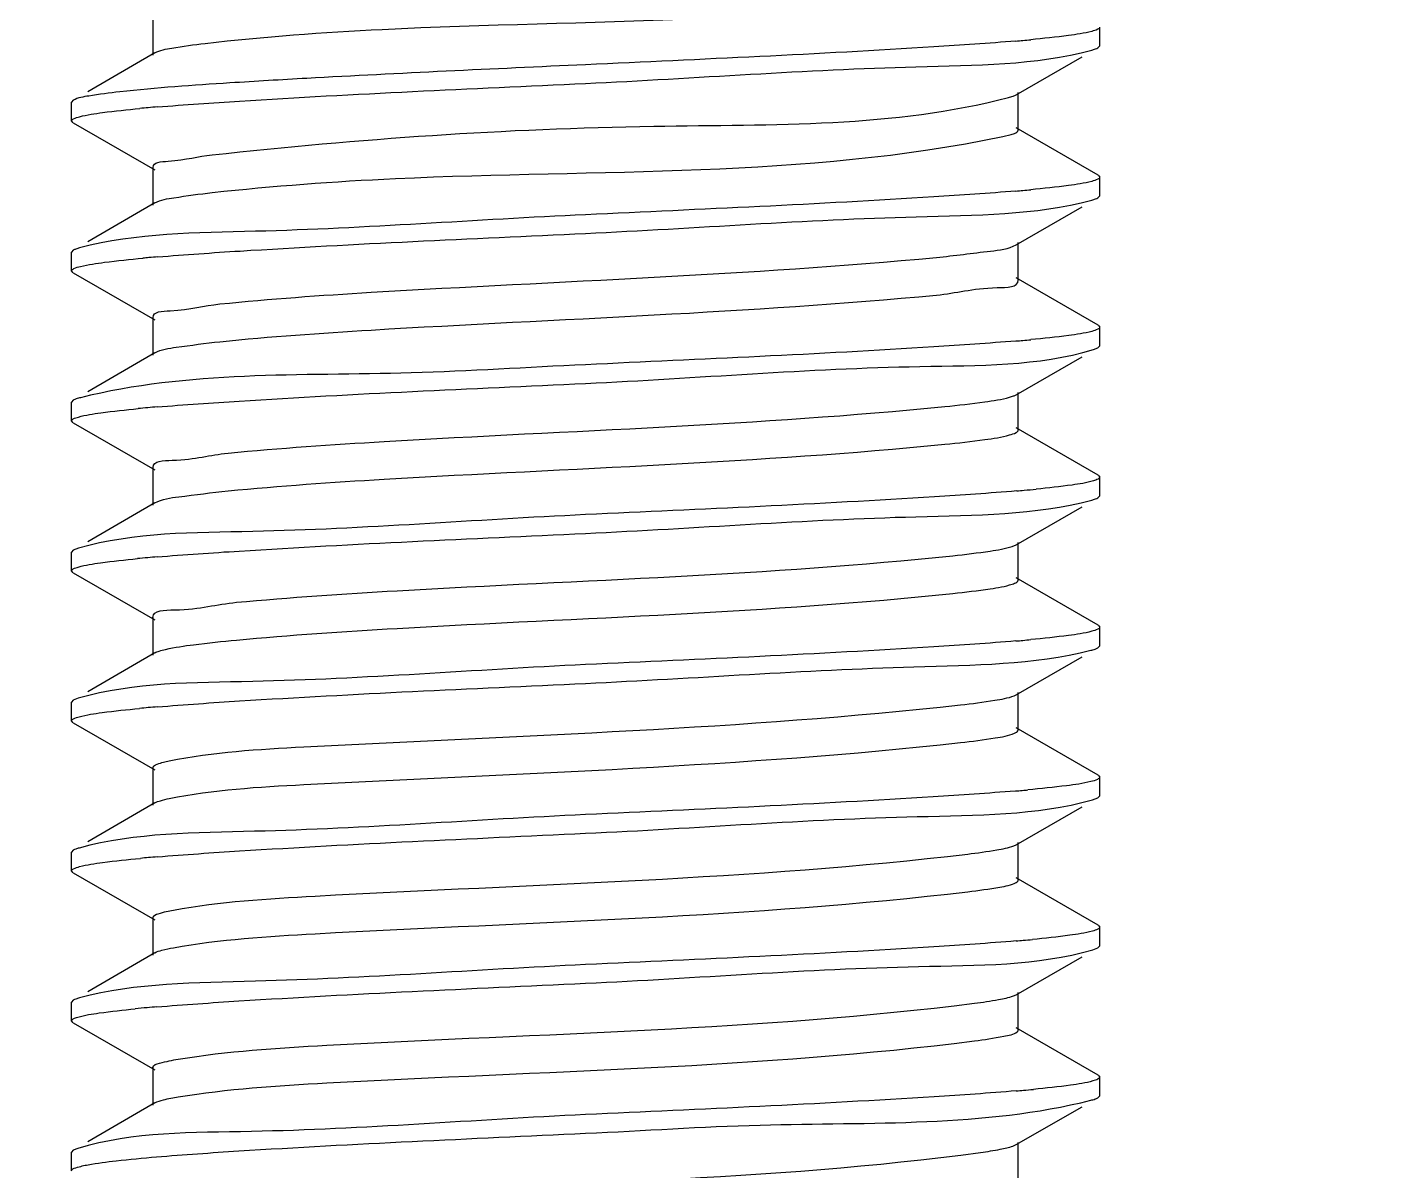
# Model space of a CAD drawing. Extents: x 1247970 to 1725648, y 860327 to 1277876.
# Drawn here: x 1322486.2 to 1322567, y 1199739.4 to 1199807.4 of the extents above; entities that cross this region are included whole.
import ezdxf

# ---------------------------------------------------------------- set-up
doc = ezdxf.new("R2010")
doc.units = 0
doc.header["$LTSCALE"] = 1000
doc.header["$MEASUREMENT"] = 0
doc.layers.get('0').update_dxf_attribs({"color": 254})
doc.layers.add('PUB_DIM', color=254, linetype='Continuous')
doc.layers.add('TK', color=4, linetype='Continuous')
doc.styles.get("Standard").update_dxf_attribs({"font": 'gbenor.shx', "bigfont": 'gbcbig.shx'})
doc.dimstyles.get("Standard").update_dxf_attribs({"dimtxt": 0.18, "dimasz": 0.18, "dimexe": 0.18, "dimexo": 0.0625, "dimgap": 0.09, "dimtad": 0, "dimtih": 1, "dimtoh": 1, "dimdec": 4, "dimzin": 0, "dimdsep": 46, "dimtxsty": 'Standard', "dimcen": 0.09, "dimadec": 0, "dimazin": 0, "dimtfac": 1, "dimtdec": 4, "dimtofl": 0, "dimtmove": 0, "dimatfit": 3, "dimfxl": 0, "dimtolj": 1, "dimtzin": 0, "dimarcsym": 0})

# ---------------------------------------------------------------- blocks, each defined once
blk = doc.blocks.new('A$C7BF01818')
at = {"linetype": 'Continuous'}
for p, q in [((1830.004, 6318.452), (1830.004, 6316.212)), ((1886.252, 6316.763), (1886.252, 6317.874)), ((1886.152, 6316.648), (1886.252, 6316.763)), ((1830.12, 6316.347), (1826.129, 6314.034)), ((1881.298, 6313.862), (1885.217, 6316.112)), ((1825.266, 6313.534), (1825.168, 6313.42)), ((1825.168, 6312.309), (1825.168, 6313.42)), ((1881.416, 6311.758), (1881.416, 6313.998)), ((1825.268, 6312.194), (1825.168, 6312.309)), ((1825.268, 6312.194), (1830.123, 6309.408)), ((1886.154, 6309.08), (1881.3, 6311.893)), ((1830.004, 6309.544), (1830.004, 6307.304)), ((1886.154, 6309.08), (1886.252, 6308.966)), ((1886.252, 6307.855), (1886.252, 6308.966)), ((1886.152, 6307.74), (1886.252, 6307.855)), ((1830.12, 6307.439), (1826.129, 6305.126)), ((1881.298, 6304.954), (1885.217, 6307.204)), ((1825.266, 6304.626), (1825.168, 6304.512)), ((1825.168, 6303.401), (1825.168, 6304.512)), ((1881.416, 6302.85), (1881.416, 6305.09)), ((1825.268, 6303.286), (1825.168, 6303.402)), ((1825.268, 6303.286), (1830.123, 6300.5)), ((1886.154, 6300.172), (1881.3, 6302.985)), ((1830.004, 6300.636), (1830.004, 6298.396)), ((1886.154, 6300.172), (1886.252, 6300.058)), ((1886.252, 6298.947), (1886.252, 6300.058)), ((1885.884, 6298.727), (1886.151, 6298.832)), ((1886.152, 6298.832), (1886.252, 6298.947)), ((1830.12, 6298.531), (1826.129, 6296.218)), ((1881.298, 6296.046), (1885.217, 6298.295)), ((1825.266, 6295.718), (1825.168, 6295.605)), ((1825.168, 6294.493), (1825.168, 6295.604)), ((1881.416, 6293.942), (1881.416, 6296.182)), ((1825.268, 6294.378), (1825.168, 6294.492)), ((1825.268, 6294.378), (1830.123, 6291.591)), ((1886.154, 6291.264), (1881.3, 6294.077)), ((1830.004, 6291.728), (1830.004, 6289.488)), ((1886.154, 6291.264), (1886.252, 6291.15)), ((1886.252, 6290.039), (1886.252, 6291.15)), ((1886.152, 6289.924), (1886.252, 6290.039)), ((1830.12, 6289.623), (1826.129, 6287.31)), ((1881.298, 6287.137), (1885.217, 6289.387)), ((1825.266, 6286.81), (1825.168, 6286.695)), ((1825.168, 6285.585), (1825.168, 6286.696)), ((1825.571, 6286.927), (1825.267, 6286.81)), ((1881.062, 6287.038), (1881.297, 6287.137)), ((1881.416, 6285.034), (1881.416, 6287.274)), ((1825.268, 6285.47), (1825.168, 6285.585)), ((1825.268, 6285.47), (1830.123, 6282.683)), ((1886.154, 6282.356), (1881.3, 6285.169)), ((1830.004, 6282.82), (1830.004, 6280.58)), ((1886.154, 6282.356), (1886.252, 6282.242)), ((1886.252, 6281.131), (1886.252, 6282.242)), ((1886.152, 6281.016), (1886.252, 6281.13)), ((1830.12, 6280.715), (1826.129, 6278.401)), ((1881.298, 6278.229), (1885.217, 6280.479)), ((1825.266, 6277.902), (1825.168, 6277.788)), ((1825.168, 6276.677), (1825.168, 6277.788)), ((1825.567, 6278.017), (1825.266, 6277.902)), ((1881.166, 6278.168), (1881.297, 6278.229)), ((1881.416, 6276.126), (1881.416, 6278.366)), ((1825.268, 6276.562), (1825.168, 6276.677)), ((1825.268, 6276.562), (1830.123, 6273.775)), ((1886.154, 6273.448), (1881.3, 6276.261)), ((1830.004, 6273.912), (1830.004, 6271.672)), ((1886.154, 6273.448), (1886.252, 6273.333)), ((1886.252, 6272.223), (1886.252, 6273.334)), ((1885.819, 6271.984), (1886.151, 6272.108)), ((1886.152, 6272.108), (1886.252, 6272.223)), ((1830.12, 6271.807), (1826.129, 6269.493)), ((1881.298, 6269.321), (1885.217, 6271.571)), ((1825.266, 6268.994), (1825.168, 6268.88)), ((1825.168, 6267.769), (1825.168, 6268.88)), ((1881.147, 6269.252), (1881.298, 6269.321)), ((1881.416, 6267.218), (1881.416, 6269.458)), ((1825.268, 6267.654), (1825.168, 6267.769)), ((1825.268, 6267.654), (1830.123, 6264.867)), ((1886.154, 6264.54), (1881.3, 6267.353)), ((1830.004, 6265.004), (1830.004, 6262.764)), ((1886.154, 6264.54), (1886.252, 6264.426)), ((1886.252, 6263.314), (1886.252, 6264.426)), ((1885.854, 6263.085), (1886.151, 6263.2)), ((1886.152, 6263.2), (1886.252, 6263.315)), ((1830.12, 6262.899), (1826.129, 6260.585)), ((1881.298, 6260.413), (1885.217, 6262.663)), ((1825.266, 6260.086), (1825.168, 6259.972)), ((1825.168, 6258.86), (1825.168, 6259.972)), ((1881.125, 6260.336), (1881.298, 6260.413)), ((1881.416, 6258.31), (1881.416, 6260.549)), ((1825.268, 6258.746), (1825.168, 6258.86)), ((1825.268, 6258.746), (1830.123, 6255.959)), ((1886.154, 6255.632), (1881.3, 6258.445)), ((1830.004, 6256.095), (1830.004, 6253.856)), ((1886.154, 6255.632), (1886.252, 6255.518)), ((1886.252, 6254.406), (1886.252, 6255.518)), ((1886.152, 6254.292), (1886.252, 6254.406)), ((1830.12, 6253.991), (1826.129, 6251.677)), ((1881.298, 6251.505), (1885.217, 6253.755)), ((1825.266, 6251.177), (1825.168, 6251.063)), ((1825.168, 6249.952), (1825.168, 6251.064)), ((1825.538, 6251.285), (1825.267, 6251.177)), ((1881.096, 6251.418), (1881.297, 6251.505)), ((1881.416, 6249.402), (1881.416, 6251.641))]:
    blk.add_line(p, q, dxfattribs=at)
for centre, radius, start, end in [((1871.021, 6438.032), 121.412, 274.84379, 275.0423), ((1872.553, 6420.69), 104.003, 275.04111, 275.29682), ((1838.796, 6210.285), 103.208, 95.04259, 95.32032), ((1840.608, 6189.758), 123.815, 94.78902, 95.04286), ((1871.024, 6429.091), 121.379, 274.84408, 275.04299), ((1872.567, 6411.635), 103.855, 275.04172, 275.30078), ((1839.153, 6197.407), 107.194, 95.02603, 95.21892), ((1840.697, 6179.804), 124.864, 94.77994, 95.02445), ((1871.026, 6420.159), 121.355, 274.84418, 275.04359), ((1872.58, 6402.579), 103.707, 275.04224, 275.30469), ((1838.566, 6195.001), 100.665, 95.05346, 95.38723), ((1840.535, 6172.784), 122.969, 94.79776, 95.05539), ((1871.195, 6409.312), 119.408, 274.86455, 275.07675), ((1873.209, 6386.768), 96.775, 275.06994, 275.497), ((1838.477, 6187.083), 99.672, 95.05705, 95.41251), ((1840.511, 6164.164), 122.681, 94.79883, 95.05964), ((1871.024, 6402.364), 121.377, 274.84408, 275.04314), ((1872.57, 6384.877), 103.821, 275.04185, 275.30177), ((1838.76, 6175.05), 102.809, 95.0444, 95.33003), ((1840.592, 6154.306), 123.633, 94.79111, 95.0449), ((1870.918, 6394.676), 122.601, 274.83112, 275.0241), ((1872.207, 6380), 107.868, 275.02461, 275.20096), ((1838.847, 6165.169), 103.786, 95.04051, 95.30428), ((1840.611, 6145.169), 123.863, 94.78942, 95.04046), ((1871.074, 6383.973), 120.799, 274.84981, 275.05329), ((1872.767, 6364.882), 101.634, 275.05063, 275.35999), ((1838.229, 6163.053), 96.966, 95.06771, 95.49298), ((1840.454, 6138.086), 122.031, 94.80616, 95.07284), ((1871.112, 6374.63), 120.363, 274.85461, 275.05961), ((1872.879, 6354.735), 100.39, 275.05608, 275.39311)]:
    blk.add_arc(centre, radius, start, end, dxfattribs=at)
for points, knots in [([(1833.098, 6316.915), (1836.596, 6317.321), (1852.309, 6318.446), (1868.219, 6318.01), (1880.249, 6320.237)], [0, 0, 0, 0, 0.223497, 1, 1, 1, 1]), ([(1885.784, 6317.626), (1885.332, 6317.506), (1884.118, 6317.331), (1882.905, 6317.201), (1882.154, 6317.132)], [0, 0, 0, 0, 0.382764, 1, 1, 1, 1]), ([(1886.251, 6317.874), (1886.251, 6317.818), (1886.06, 6317.698), (1885.904, 6317.658), (1885.784, 6317.626)], [0, 0, 0, 0, 0.31452, 1, 1, 1, 1]), ([(1830.12, 6316.347), (1830.42, 6316.521), (1831.45, 6316.683), (1832.436, 6316.838), (1833.098, 6316.915)], [0, 0, 0, 0, 0.342076, 1, 1, 1, 1]), ([(1881.273, 6317.053), (1879.647, 6316.916), (1871.132, 6316.337), (1862.605, 6315.967), (1855.71, 6315.647)], [0, 0, 0, 0, 0.191235, 1, 1, 1, 1]), ([(1855.71, 6314.536), (1862.254, 6314.84), (1872.213, 6315.626), (1882.405, 6315.614), (1885.786, 6316.515)], [0, 0, 0, 0, 0.651849, 1, 1, 1, 1]), ([(1885.786, 6316.515), (1885.858, 6316.534), (1885.983, 6316.571), (1886.104, 6316.621), (1886.151, 6316.648)], [0, 0, 0, 0, 0.580747, 1, 1, 1, 1]), ([(1855.71, 6315.647), (1850.188, 6315.391), (1843.142, 6315.071), (1836.101, 6314.662), (1834.578, 6314.564)], [0, 0, 0, 0, 0.783727, 1, 1, 1, 1]), ([(1828.036, 6314.04), (1827.417, 6313.972), (1826.502, 6313.832), (1825.542, 6313.693), (1825.267, 6313.534)], [0, 0, 0, 0, 0.662315, 1, 1, 1, 1]), ([(1830.271, 6313.14), (1831.897, 6313.277), (1840.371, 6313.849), (1848.856, 6314.218), (1855.71, 6314.536)], [0, 0, 0, 0, 0.192126, 1, 1, 1, 1]), ([(1833.527, 6310.295), (1842.237, 6311.246), (1857.942, 6312.345), (1874.011, 6311.917), (1880.831, 6313.695)], [0, 0, 0, 0, 0.554184, 1, 1, 1, 1]), ([(1880.831, 6313.695), (1880.924, 6313.719), (1881.083, 6313.765), (1881.237, 6313.827), (1881.296, 6313.862)], [0, 0, 0, 0, 0.583032, 1, 1, 1, 1]), ([(1825.169, 6312.309), (1825.169, 6312.366), (1825.364, 6312.487), (1825.521, 6312.527), (1825.643, 6312.559)], [0, 0, 0, 0, 0.313958, 1, 1, 1, 1]), ([(1825.643, 6312.559), (1826.09, 6312.678), (1827.288, 6312.85), (1828.486, 6312.979), (1829.226, 6313.048)], [0, 0, 0, 0, 0.383785, 1, 1, 1, 1]), ([(1880.496, 6311.378), (1880.729, 6311.426), (1881.005, 6311.49), (1881.414, 6311.658), (1881.415, 6311.758)], [0, 0, 0, 0, 0.704434, 1, 1, 1, 1]), ([(1833.527, 6308.055), (1837.144, 6308.45), (1852.787, 6309.603), (1868.691, 6308.923), (1880.496, 6311.378)], [0, 0, 0, 0, 0.231784, 1, 1, 1, 1]), ([(1830.005, 6309.544), (1830.003, 6309.868), (1831.808, 6309.939), (1832.649, 6310.199), (1833.527, 6310.295)], [0, 0, 0, 0, 0.268122, 1, 1, 1, 1]), ([(1885.786, 6308.718), (1885.334, 6308.598), (1884.122, 6308.424), (1882.911, 6308.294), (1882.161, 6308.224)], [0, 0, 0, 0, 0.382671, 1, 1, 1, 1]), ([(1886.251, 6308.966), (1886.251, 6308.91), (1886.061, 6308.79), (1885.905, 6308.75), (1885.786, 6308.718)], [0, 0, 0, 0, 0.314666, 1, 1, 1, 1]), ([(1830.121, 6307.439), (1830.458, 6307.636), (1831.642, 6307.799), (1832.766, 6307.972), (1833.527, 6308.055)], [0, 0, 0, 0, 0.337566, 1, 1, 1, 1]), ([(1881.274, 6308.145), (1879.648, 6308.008), (1871.132, 6307.429), (1862.605, 6307.059), (1855.71, 6306.739)], [0, 0, 0, 0, 0.191225, 1, 1, 1, 1]), ([(1855.71, 6305.628), (1862.256, 6305.932), (1872.216, 6306.72), (1882.41, 6306.704), (1885.789, 6307.608)], [0, 0, 0, 0, 0.652027, 1, 1, 1, 1]), ([(1885.789, 6307.608), (1885.861, 6307.627), (1885.985, 6307.664), (1886.104, 6307.713), (1886.151, 6307.74)], [0, 0, 0, 0, 0.58037, 1, 1, 1, 1]), ([(1855.71, 6306.739), (1849.172, 6306.436), (1839.213, 6305.655), (1829.027, 6305.658), (1825.643, 6304.763)], [0, 0, 0, 0, 0.651518, 1, 1, 1, 1]), ([(1830.293, 6304.234), (1831.919, 6304.37), (1840.386, 6304.942), (1848.864, 6305.31), (1855.71, 6305.628)], [0, 0, 0, 0, 0.192342, 1, 1, 1, 1]), ([(1825.643, 6304.763), (1825.568, 6304.743), (1825.44, 6304.705), (1825.315, 6304.654), (1825.267, 6304.626)], [0, 0, 0, 0, 0.58248, 1, 1, 1, 1]), ([(1876.558, 6304.204), (1877.629, 6304.305), (1879.184, 6304.531), (1880.84, 6304.691), (1881.296, 6304.954)], [0, 0, 0, 0, 0.671425, 1, 1, 1, 1]), ([(1825.17, 6303.402), (1825.17, 6303.464), (1825.392, 6303.589), (1825.564, 6303.632), (1825.699, 6303.666)], [0, 0, 0, 0, 0.309983, 1, 1, 1, 1]), ([(1825.699, 6303.666), (1826.166, 6303.783), (1827.404, 6303.957), (1828.642, 6304.087), (1829.402, 6304.156)], [0, 0, 0, 0, 0.38701, 1, 1, 1, 1]), ([(1833.983, 6301.435), (1836.97, 6301.744), (1851.163, 6302.708), (1865.389, 6303.151), (1876.558, 6304.204)], [0, 0, 0, 0, 0.211154, 1, 1, 1, 1]), ([(1876.558, 6301.964), (1877.766, 6302.078), (1878.896, 6302.463), (1881.413, 6302.41), (1881.415, 6302.85)], [0, 0, 0, 0, 0.733824, 1, 1, 1, 1]), ([(1833.983, 6299.196), (1836.97, 6299.504), (1851.163, 6300.468), (1865.389, 6300.911), (1876.558, 6301.964)], [0, 0, 0, 0, 0.211154, 1, 1, 1, 1]), ([(1830.006, 6300.636), (1830.005, 6300.999), (1832.053, 6301.031), (1832.992, 6301.333), (1833.983, 6301.435)], [0, 0, 0, 0, 0.267161, 1, 1, 1, 1]), ([(1885.789, 6299.811), (1885.338, 6299.69), (1884.128, 6299.516), (1882.917, 6299.386), (1882.168, 6299.317)], [0, 0, 0, 0, 0.382432, 1, 1, 1, 1]), ([(1886.251, 6300.058), (1886.251, 6300.002), (1886.062, 6299.883), (1885.907, 6299.843), (1885.789, 6299.811)], [0, 0, 0, 0, 0.314996, 1, 1, 1, 1]), ([(1830.121, 6298.531), (1830.498, 6298.751), (1831.844, 6298.915), (1833.116, 6299.106), (1833.983, 6299.196)], [0, 0, 0, 0, 0.333735, 1, 1, 1, 1]), ([(1881.274, 6299.237), (1879.648, 6299.099), (1871.132, 6298.521), (1862.605, 6298.151), (1855.71, 6297.831)], [0, 0, 0, 0, 0.191214, 1, 1, 1, 1]), ([(1855.71, 6296.72), (1862.331, 6297.027), (1872.297, 6297.895), (1882.575, 6297.734), (1885.884, 6298.727)], [0, 0, 0, 0, 0.65734, 1, 1, 1, 1]), ([(1855.71, 6297.831), (1852.257, 6297.671), (1842.284, 6296.994), (1832.071, 6297.464), (1825.699, 6295.869)], [0, 0, 0, 0, 0.344781, 1, 1, 1, 1]), ([(1830.25, 6295.322), (1831.876, 6295.459), (1840.357, 6296.033), (1848.85, 6296.401), (1855.71, 6296.72)], [0, 0, 0, 0, 0.191997, 1, 1, 1, 1]), ([(1825.699, 6295.869), (1825.612, 6295.847), (1825.465, 6295.806), (1825.322, 6295.75), (1825.267, 6295.718)], [0, 0, 0, 0, 0.588371, 1, 1, 1, 1]), ([(1877.059, 6295.344), (1877.851, 6295.423), (1879.136, 6295.569), (1880.421, 6295.764), (1880.903, 6295.898)], [0, 0, 0, 0, 0.6144, 1, 1, 1, 1]), ([(1880.903, 6295.898), (1880.981, 6295.92), (1881.115, 6295.961), (1881.245, 6296.016), (1881.297, 6296.046)], [0, 0, 0, 0, 0.576698, 1, 1, 1, 1]), ([(1825.17, 6294.492), (1825.169, 6294.543), (1825.329, 6294.656), (1825.468, 6294.694), (1825.571, 6294.723)], [0, 0, 0, 0, 0.32077, 1, 1, 1, 1]), ([(1825.571, 6294.723), (1826.005, 6294.848), (1827.191, 6295.021), (1828.375, 6295.152), (1829.115, 6295.222)], [0, 0, 0, 0, 0.377716, 1, 1, 1, 1]), ([(1834.464, 6292.576), (1837.548, 6292.878), (1851.747, 6293.832), (1865.983, 6294.247), (1877.059, 6295.344)], [0, 0, 0, 0, 0.217772, 1, 1, 1, 1]), ([(1880.903, 6293.658), (1881.034, 6293.695), (1881.209, 6293.741), (1881.415, 6293.878), (1881.415, 6293.942)], [0, 0, 0, 0, 0.681654, 1, 1, 1, 1]), ([(1834.464, 6290.336), (1837.548, 6290.638), (1851.747, 6291.592), (1865.983, 6292.008), (1877.059, 6293.104)], [0, 0, 0, 0, 0.217772, 1, 1, 1, 1]), ([(1877.059, 6293.104), (1877.851, 6293.183), (1879.136, 6293.329), (1880.421, 6293.525), (1880.903, 6293.658)], [0, 0, 0, 0, 0.6144, 1, 1, 1, 1]), ([(1830.006, 6291.728), (1830.006, 6292.133), (1832.311, 6292.12), (1833.354, 6292.467), (1834.464, 6292.576)], [0, 0, 0, 0, 0.266508, 1, 1, 1, 1]), ([(1885.884, 6290.93), (1885.471, 6290.806), (1884.331, 6290.636), (1883.193, 6290.507), (1882.479, 6290.438)], [0, 0, 0, 0, 0.375645, 1, 1, 1, 1]), ([(1886.251, 6291.15), (1886.251, 6291.103), (1886.108, 6290.995), (1885.979, 6290.958), (1885.884, 6290.93)], [0, 0, 0, 0, 0.325514, 1, 1, 1, 1]), ([(1830.122, 6289.623), (1830.541, 6289.867), (1832.058, 6290.029), (1833.485, 6290.24), (1834.464, 6290.336)], [0, 0, 0, 0, 0.330388, 1, 1, 1, 1]), ([(1881.321, 6290.333), (1879.695, 6290.195), (1871.164, 6289.614), (1862.621, 6289.244), (1855.71, 6288.923)], [0, 0, 0, 0, 0.190803, 1, 1, 1, 1]), ([(1885.784, 6289.79), (1885.857, 6289.81), (1885.982, 6289.847), (1886.104, 6289.897), (1886.151, 6289.924)], [0, 0, 0, 0, 0.580896, 1, 1, 1, 1]), ([(1855.71, 6287.812), (1862.253, 6288.115), (1872.212, 6288.901), (1882.403, 6288.89), (1885.784, 6289.79)], [0, 0, 0, 0, 0.651788, 1, 1, 1, 1]), ([(1855.71, 6288.923), (1849.118, 6288.617), (1839.153, 6287.782), (1828.909, 6287.884), (1825.571, 6286.927)], [0, 0, 0, 0, 0.655253, 1, 1, 1, 1]), ([(1830.248, 6286.414), (1831.874, 6286.551), (1840.356, 6287.125), (1848.849, 6287.493), (1855.71, 6287.812)], [0, 0, 0, 0, 0.191954, 1, 1, 1, 1]), ([(1877.534, 6286.484), (1878.276, 6286.562), (1879.455, 6286.707), (1880.639, 6286.897), (1881.062, 6287.038)], [0, 0, 0, 0, 0.625803, 1, 1, 1, 1]), ([(1825.168, 6285.585), (1825.168, 6285.635), (1825.326, 6285.746), (1825.464, 6285.784), (1825.567, 6285.814)], [0, 0, 0, 0, 0.322007, 1, 1, 1, 1]), ([(1825.567, 6285.814), (1825.996, 6285.937), (1827.17, 6286.11), (1828.343, 6286.24), (1829.075, 6286.31)], [0, 0, 0, 0, 0.37772, 1, 1, 1, 1]), ([(1834.969, 6283.716), (1838.146, 6284.012), (1852.335, 6284.957), (1866.566, 6285.339), (1877.534, 6286.484)], [0, 0, 0, 0, 0.224393, 1, 1, 1, 1]), ([(1881.062, 6284.798), (1881.154, 6284.829), (1881.284, 6284.871), (1881.415, 6284.985), (1881.415, 6285.034)], [0, 0, 0, 0, 0.66346, 1, 1, 1, 1]), ([(1834.969, 6281.476), (1838.146, 6281.773), (1852.335, 6282.717), (1866.566, 6283.1), (1877.534, 6284.245)], [0, 0, 0, 0, 0.224393, 1, 1, 1, 1]), ([(1877.534, 6284.245), (1878.276, 6284.322), (1879.455, 6284.468), (1880.639, 6284.657), (1881.062, 6284.798)], [0, 0, 0, 0, 0.625803, 1, 1, 1, 1]), ([(1830.004, 6282.82), (1830.006, 6283.27), (1832.583, 6283.204), (1833.735, 6283.6), (1834.969, 6283.716)], [0, 0, 0, 0, 0.266291, 1, 1, 1, 1]), ([(1885.784, 6281.994), (1885.333, 6281.873), (1884.122, 6281.7), (1882.912, 6281.57), (1882.163, 6281.5)], [0, 0, 0, 0, 0.382815, 1, 1, 1, 1]), ([(1886.251, 6282.242), (1886.251, 6282.185), (1886.06, 6282.066), (1885.904, 6282.025), (1885.784, 6281.994)], [0, 0, 0, 0, 0.314545, 1, 1, 1, 1]), ([(1830.121, 6280.715), (1830.198, 6280.76), (1830.407, 6280.837), (1830.621, 6280.893), (1830.75, 6280.922)], [0, 0, 0, 0, 0.403136, 1, 1, 1, 1]), ([(1830.75, 6280.922), (1831.299, 6281.049), (1832.707, 6281.248), (1834.118, 6281.396), (1834.969, 6281.476)], [0, 0, 0, 0, 0.397356, 1, 1, 1, 1]), ([(1881.274, 6281.421), (1879.648, 6281.283), (1871.132, 6280.705), (1862.605, 6280.335), (1855.71, 6280.015)], [0, 0, 0, 0, 0.191221, 1, 1, 1, 1]), ([(1885.726, 6280.867), (1885.811, 6280.889), (1885.956, 6280.929), (1886.097, 6280.985), (1886.151, 6281.016)], [0, 0, 0, 0, 0.58715, 1, 1, 1, 1]), ([(1855.71, 6278.904), (1862.211, 6279.205), (1872.161, 6279.955), (1882.311, 6280.009), (1885.726, 6280.867)], [0, 0, 0, 0, 0.648901, 1, 1, 1, 1]), ([(1855.71, 6280.015), (1849.114, 6279.709), (1839.148, 6278.871), (1828.9, 6278.977), (1825.567, 6278.017)], [0, 0, 0, 0, 0.655556, 1, 1, 1, 1]), ([(1830.266, 6277.508), (1831.892, 6277.644), (1840.368, 6278.217), (1848.855, 6278.585), (1855.71, 6278.904)], [0, 0, 0, 0, 0.192109, 1, 1, 1, 1]), ([(1877.985, 6277.625), (1878.664, 6277.7), (1879.727, 6277.842), (1880.8, 6278.023), (1881.166, 6278.168)], [0, 0, 0, 0, 0.634929, 1, 1, 1, 1]), ([(1825.169, 6276.677), (1825.169, 6276.732), (1825.351, 6276.849), (1825.502, 6276.889), (1825.617, 6276.92)], [0, 0, 0, 0, 0.316372, 1, 1, 1, 1]), ([(1825.617, 6276.92), (1826.063, 6277.041), (1827.264, 6277.215), (1828.465, 6277.345), (1829.21, 6277.414)], [0, 0, 0, 0, 0.3815, 1, 1, 1, 1]), ([(1830.974, 6274.302), (1833.599, 6274.835), (1849.346, 6275.75), (1865.031, 6276.193), (1877.985, 6277.625)], [0, 0, 0, 0, 0.170493, 1, 1, 1, 1]), ([(1881.192, 6275.939), (1881.251, 6275.963), (1881.342, 6276.001), (1881.415, 6276.09), (1881.415, 6276.126)], [0, 0, 0, 0, 0.638183, 1, 1, 1, 1]), ([(1830.974, 6272.063), (1833.599, 6272.595), (1849.346, 6273.51), (1865.031, 6273.954), (1877.985, 6275.385)], [0, 0, 0, 0, 0.170493, 1, 1, 1, 1]), ([(1877.985, 6275.385), (1878.675, 6275.461), (1879.745, 6275.607), (1880.831, 6275.787), (1881.192, 6275.939)], [0, 0, 0, 0, 0.639238, 1, 1, 1, 1]), ([(1830.005, 6273.912), (1830.006, 6274.016), (1830.441, 6274.186), (1830.728, 6274.253), (1830.974, 6274.302)], [0, 0, 0, 0, 0.293897, 1, 1, 1, 1]), ([(1885.726, 6273.07), (1885.254, 6272.952), (1884.004, 6272.776), (1882.754, 6272.646), (1881.985, 6272.576)], [0, 0, 0, 0, 0.386344, 1, 1, 1, 1]), ([(1886.251, 6273.333), (1886.25, 6273.271), (1886.031, 6273.147), (1885.86, 6273.104), (1885.726, 6273.07)], [0, 0, 0, 0, 0.310028, 1, 1, 1, 1]), ([(1830.122, 6271.807), (1830.222, 6271.865), (1830.508, 6271.96), (1830.796, 6272.027), (1830.974, 6272.063)], [0, 0, 0, 0, 0.39003, 1, 1, 1, 1]), ([(1881.243, 6272.51), (1879.617, 6272.373), (1871.112, 6271.796), (1862.595, 6271.427), (1855.71, 6271.107)], [0, 0, 0, 0, 0.191459, 1, 1, 1, 1]), ([(1855.71, 6269.996), (1862.279, 6270.3), (1872.243, 6271.111), (1882.461, 6271.054), (1885.819, 6271.984)], [0, 0, 0, 0, 0.653657, 1, 1, 1, 1]), ([(1855.71, 6271.107), (1849.154, 6270.803), (1839.192, 6270.004), (1828.987, 6270.039), (1825.617, 6269.123)], [0, 0, 0, 0, 0.652777, 1, 1, 1, 1]), ([(1830.27, 6268.6), (1831.896, 6268.736), (1840.371, 6269.309), (1848.856, 6269.677), (1855.71, 6269.996)], [0, 0, 0, 0, 0.192162, 1, 1, 1, 1]), ([(1825.617, 6269.123), (1825.548, 6269.104), (1825.428, 6269.068), (1825.313, 6269.02), (1825.267, 6268.994)], [0, 0, 0, 0, 0.579584, 1, 1, 1, 1]), ([(1878.409, 6268.765), (1878.987, 6268.833), (1879.903, 6268.96), (1880.824, 6269.129), (1881.147, 6269.252)], [0, 0, 0, 0, 0.626715, 1, 1, 1, 1]), ([(1825.17, 6267.769), (1825.17, 6267.825), (1825.361, 6267.945), (1825.517, 6267.985), (1825.637, 6268.017)], [0, 0, 0, 0, 0.314534, 1, 1, 1, 1]), ([(1825.637, 6268.017), (1826.087, 6268.137), (1827.296, 6268.311), (1828.505, 6268.441), (1829.253, 6268.51)], [0, 0, 0, 0, 0.382907, 1, 1, 1, 1]), ([(1831.226, 6265.442), (1834, 6265.945), (1849.78, 6266.921), (1865.548, 6267.253), (1878.409, 6268.765)], [0, 0, 0, 0, 0.178749, 1, 1, 1, 1]), ([(1881.293, 6267.079), (1881.327, 6267.098), (1881.381, 6267.131), (1881.416, 6267.193), (1881.415, 6267.218)], [0, 0, 0, 0, 0.603682, 1, 1, 1, 1]), ([(1831.226, 6263.203), (1834, 6263.705), (1849.78, 6264.681), (1865.548, 6265.014), (1878.409, 6266.525)], [0, 0, 0, 0, 0.178749, 1, 1, 1, 1]), ([(1878.409, 6266.525), (1879.047, 6266.6), (1880.004, 6266.75), (1880.999, 6266.913), (1881.293, 6267.079)], [0, 0, 0, 0, 0.65528, 1, 1, 1, 1]), ([(1830.005, 6265.004), (1830.006, 6265.13), (1830.572, 6265.306), (1830.918, 6265.387), (1831.226, 6265.442)], [0, 0, 0, 0, 0.287131, 1, 1, 1, 1]), ([(1885.819, 6264.187), (1885.38, 6264.065), (1884.189, 6263.892), (1883, 6263.762), (1882.261, 6263.693)], [0, 0, 0, 0, 0.380383, 1, 1, 1, 1]), ([(1886.251, 6264.426), (1886.251, 6264.372), (1886.077, 6264.256), (1885.93, 6264.218), (1885.819, 6264.187)], [0, 0, 0, 0, 0.318038, 1, 1, 1, 1]), ([(1830.122, 6262.899), (1830.248, 6262.972), (1830.62, 6263.082), (1830.992, 6263.16), (1831.226, 6263.203)], [0, 0, 0, 0, 0.37913, 1, 1, 1, 1]), ([(1881.287, 6263.606), (1879.661, 6263.468), (1871.141, 6262.889), (1862.61, 6262.519), (1855.71, 6262.199)], [0, 0, 0, 0, 0.191086, 1, 1, 1, 1]), ([(1855.71, 6261.087), (1862.306, 6261.394), (1872.272, 6262.233), (1882.521, 6262.123), (1885.854, 6263.085)], [0, 0, 0, 0, 0.655556, 1, 1, 1, 1]), ([(1855.71, 6262.199), (1849.168, 6261.895), (1839.209, 6261.11), (1829.018, 6261.12), (1825.637, 6260.22)], [0, 0, 0, 0, 0.65176, 1, 1, 1, 1]), ([(1830.229, 6259.688), (1831.855, 6259.825), (1840.343, 6260.4), (1848.843, 6260.769), (1855.71, 6261.087)], [0, 0, 0, 0, 0.191809, 1, 1, 1, 1]), ([(1825.637, 6260.22), (1825.563, 6260.201), (1825.437, 6260.164), (1825.315, 6260.113), (1825.267, 6260.086)], [0, 0, 0, 0, 0.581811, 1, 1, 1, 1]), ([(1831.507, 6256.583), (1834.424, 6257.06), (1850.227, 6258.079), (1866.056, 6258.303), (1878.807, 6259.905)], [0, 0, 0, 0, 0.18696, 1, 1, 1, 1]), ([(1878.807, 6259.905), (1879.289, 6259.966), (1880.065, 6260.078), (1880.842, 6260.232), (1881.125, 6260.336)], [0, 0, 0, 0, 0.617208, 1, 1, 1, 1]), ([(1825.538, 6259.081), (1825.952, 6259.205), (1827.094, 6259.375), (1828.233, 6259.504), (1828.947, 6259.573)], [0, 0, 0, 0, 0.375846, 1, 1, 1, 1]), ([(1825.169, 6258.86), (1825.169, 6258.908), (1825.313, 6259.016), (1825.443, 6259.053), (1825.538, 6259.081)], [0, 0, 0, 0, 0.325217, 1, 1, 1, 1]), ([(1881.364, 6258.219), (1881.379, 6258.232), (1881.404, 6258.258), (1881.416, 6258.294), (1881.416, 6258.31)], [0, 0, 0, 0, 0.56001, 1, 1, 1, 1]), ([(1831.507, 6254.343), (1834.424, 6254.82), (1850.227, 6255.839), (1866.056, 6256.063), (1878.807, 6257.665)], [0, 0, 0, 0, 0.18696, 1, 1, 1, 1]), ([(1878.807, 6257.665), (1879.393, 6257.739), (1880.222, 6257.897), (1881.148, 6258.033), (1881.364, 6258.219)], [0, 0, 0, 0, 0.674693, 1, 1, 1, 1]), ([(1830.004, 6256.095), (1830.005, 6256.246), (1830.72, 6256.422), (1831.129, 6256.521), (1831.507, 6256.583)], [0, 0, 0, 0, 0.281968, 1, 1, 1, 1]), ([(1885.854, 6255.289), (1885.422, 6255.164), (1884.237, 6254.991), (1883.054, 6254.86), (1882.315, 6254.79)], [0, 0, 0, 0, 0.37725, 1, 1, 1, 1]), ([(1886.251, 6255.518), (1886.251, 6255.468), (1886.094, 6255.356), (1885.957, 6255.318), (1885.854, 6255.289)], [0, 0, 0, 0, 0.321321, 1, 1, 1, 1]), ([(1830.122, 6253.991), (1830.275, 6254.079), (1830.745, 6254.204), (1831.21, 6254.294), (1831.507, 6254.343)], [0, 0, 0, 0, 0.369911, 1, 1, 1, 1]), ([(1881.298, 6254.699), (1879.672, 6254.561), (1871.148, 6253.981), (1862.613, 6253.611), (1855.71, 6253.291)], [0, 0, 0, 0, 0.191016, 1, 1, 1, 1]), ([(1885.724, 6254.142), (1885.81, 6254.164), (1885.955, 6254.205), (1886.097, 6254.26), (1886.151, 6254.292)], [0, 0, 0, 0, 0.587327, 1, 1, 1, 1]), ([(1855.71, 6252.179), (1859.164, 6252.34), (1869.138, 6253.017), (1879.352, 6252.545), (1885.724, 6254.142)], [0, 0, 0, 0, 0.344844, 1, 1, 1, 1]), ([(1855.71, 6253.291), (1849.092, 6252.984), (1839.125, 6252.118), (1828.85, 6252.275), (1825.538, 6251.285)], [0, 0, 0, 0, 0.657192, 1, 1, 1, 1]), ([(1830.214, 6250.779), (1831.84, 6250.916), (1840.333, 6251.491), (1848.838, 6251.86), (1855.71, 6252.179)], [0, 0, 0, 0, 0.191759, 1, 1, 1, 1]), ([(1831.817, 6247.723), (1834.871, 6248.179), (1850.683, 6249.23), (1866.555, 6249.339), (1879.178, 6251.045)], [0, 0, 0, 0, 0.195142, 1, 1, 1, 1]), ([(1879.178, 6251.045), (1879.57, 6251.098), (1880.213, 6251.197), (1880.854, 6251.333), (1881.096, 6251.418)], [0, 0, 0, 0, 0.606122, 1, 1, 1, 1]), ([(1825.168, 6249.952), (1825.168, 6250.054), (1825.622, 6250.203), (1825.902, 6250.267), (1826.151, 6250.313)], [0, 0, 0, 0, 0.287523, 1, 1, 1, 1]), ([(1826.151, 6250.313), (1826.699, 6250.414), (1828.053, 6250.584), (1829.411, 6250.711), (1830.214, 6250.779)], [0, 0, 0, 0, 0.408933, 1, 1, 1, 1])]:
    blk.add_open_spline(points, degree=3, knots=knots, dxfattribs=at)
blk.add_open_spline([(1834.578, 6314.564), (1832.395, 6314.424), (1830.21, 6314.278), (1828.036, 6314.04)], degree=3, dxfattribs=at)
at = {"layer": 'PUB_DIM'}
blk.add_leader([(1311.044, 6487.222), (2288.504, 6263.731)], dimstyle='Standard', override={"dimgap": 20, "dimtad": 0}, dxfattribs=at)

msp = doc.modelspace()

# ---------------------------------------------------------------- block references
at = {"layer": 'TK'}
msp.add_blockref('A$C7BF01818', (1320663.701, 1193489.485), dxfattribs=at)

doc.saveas('drawing.dxf')
